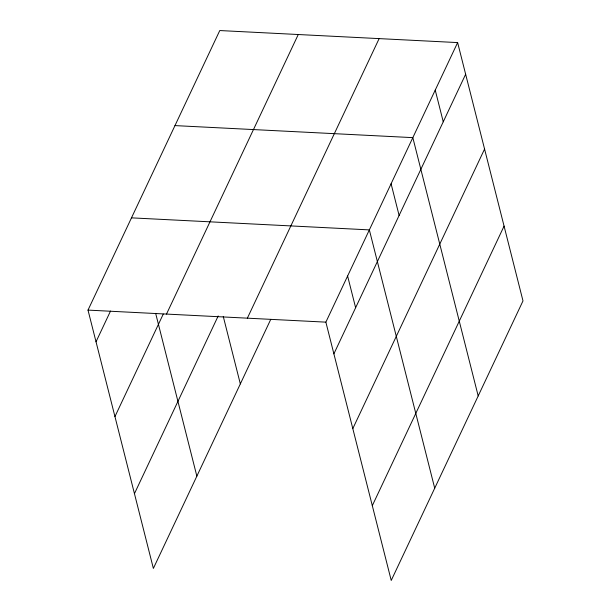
<?xml version="1.0" encoding="UTF-8"?>
<svg xmlns="http://www.w3.org/2000/svg" width="611" height="611" viewBox="0 0 611 611"><rect width="100%" height="100%" fill="white"/><g stroke="black" fill="none" stroke-linecap="round" stroke-linejoin="round"><path stroke-width="0.92" d="M270.734 319.416L153.369 568.413L88.007 310.105L219.769 30.55L457.631 42.587L522.993 300.895L391.231 580.45L325.869 322.142L457.631 42.587M96.026 341.793L110.522 311.045M114.952 416.58L163.267 314.077M166.505 314.077L298.26 34.522M134.451 493.635L218.188 315.956M247.371 318.171L379.133 38.615M333.889 353.83L465.643 74.275M352.807 428.617L484.569 149.061M372.305 505.664L504.067 226.108M174.967 125.599L412.83 137.635L478.192 395.943M131.487 217.852L369.35 229.889L434.711 488.197M88.007 310.105L325.869 322.142M435.231 90.107L443.25 121.795M391.086 183.758L399.105 215.446M347.606 276.012L355.625 307.7M223.259 316.422L240.337 383.907M155.66 313.382L196.857 476.16"/></g></svg>
